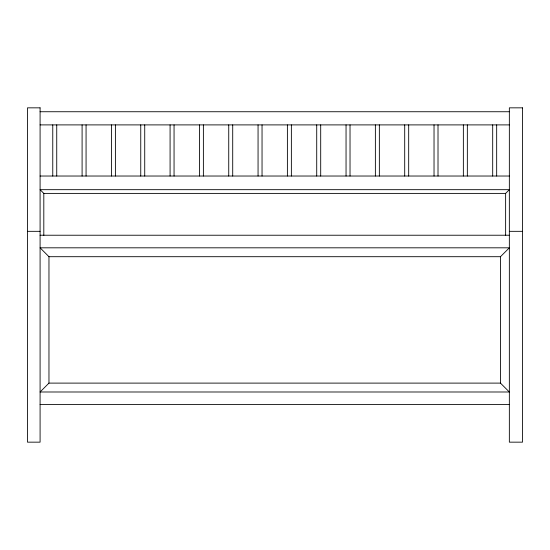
<?xml version="1.0" encoding="UTF-8"?>
<svg xmlns="http://www.w3.org/2000/svg" width="550" height="550" viewBox="0 0 550 550"><rect width="100%" height="100%" fill="white"/><g stroke="black" fill="none" stroke-linecap="round" stroke-linejoin="round"><path stroke-width="0.82" d="M48.964 383.109L40.088 391.992L509.348 391.992L500.466 383.109L48.964 383.109L48.964 256.699L40.088 247.816L509.348 247.816L500.466 256.699L48.964 256.699M505.629 193.394L509.348 189.674L40.088 189.674L43.807 193.394L505.629 193.394L505.629 235.455M40.088 111.739L509.348 111.739M40.088 124.898L509.348 124.898M40.088 176.028L509.348 176.028M27.5 231.33L40.088 231.33M509.348 231.33L522.5 231.33M40.088 235.228L509.348 235.228M40.088 404.58L509.348 404.58M500.466 256.699L500.466 383.109M496.671 124.898L496.671 176.028M492.69 124.898L492.69 176.028M467.342 124.898L467.342 176.028M463.361 124.898L463.361 176.028M438.013 124.898L438.013 176.028M434.033 124.898L434.033 176.028M408.684 124.898L408.684 176.028M404.704 124.898L404.704 176.028M379.356 124.898L379.356 176.028M375.375 124.898L375.375 176.028M350.027 124.898L350.027 176.028M346.046 124.898L346.046 176.028M320.698 124.898L320.698 176.028M316.718 124.898L316.718 176.028M291.369 124.898L291.369 176.028M287.389 124.898L287.389 176.028M262.041 124.898L262.041 176.028M258.06 124.898L258.06 176.028M232.712 124.898L232.712 176.028M228.738 124.898L228.738 176.028M203.383 124.898L203.383 176.028M199.409 124.898L199.409 176.028M174.054 124.898L174.054 176.028M170.081 124.898L170.081 176.028M144.726 124.898L144.726 176.028M140.752 124.898L140.752 176.028M115.397 124.898L115.397 176.028M111.423 124.898L111.423 176.028M86.068 124.898L86.068 176.028M82.094 124.898L82.094 176.028M56.739 124.898L56.739 176.028M52.766 124.898L52.766 176.028M43.807 193.394L43.807 235.455M40.088 107.841L27.5 107.841L27.5 442.159L40.088 442.159L40.088 107.841M522.5 107.841L509.348 107.841L509.348 442.159L522.5 442.159L522.5 107.841"/></g></svg>
